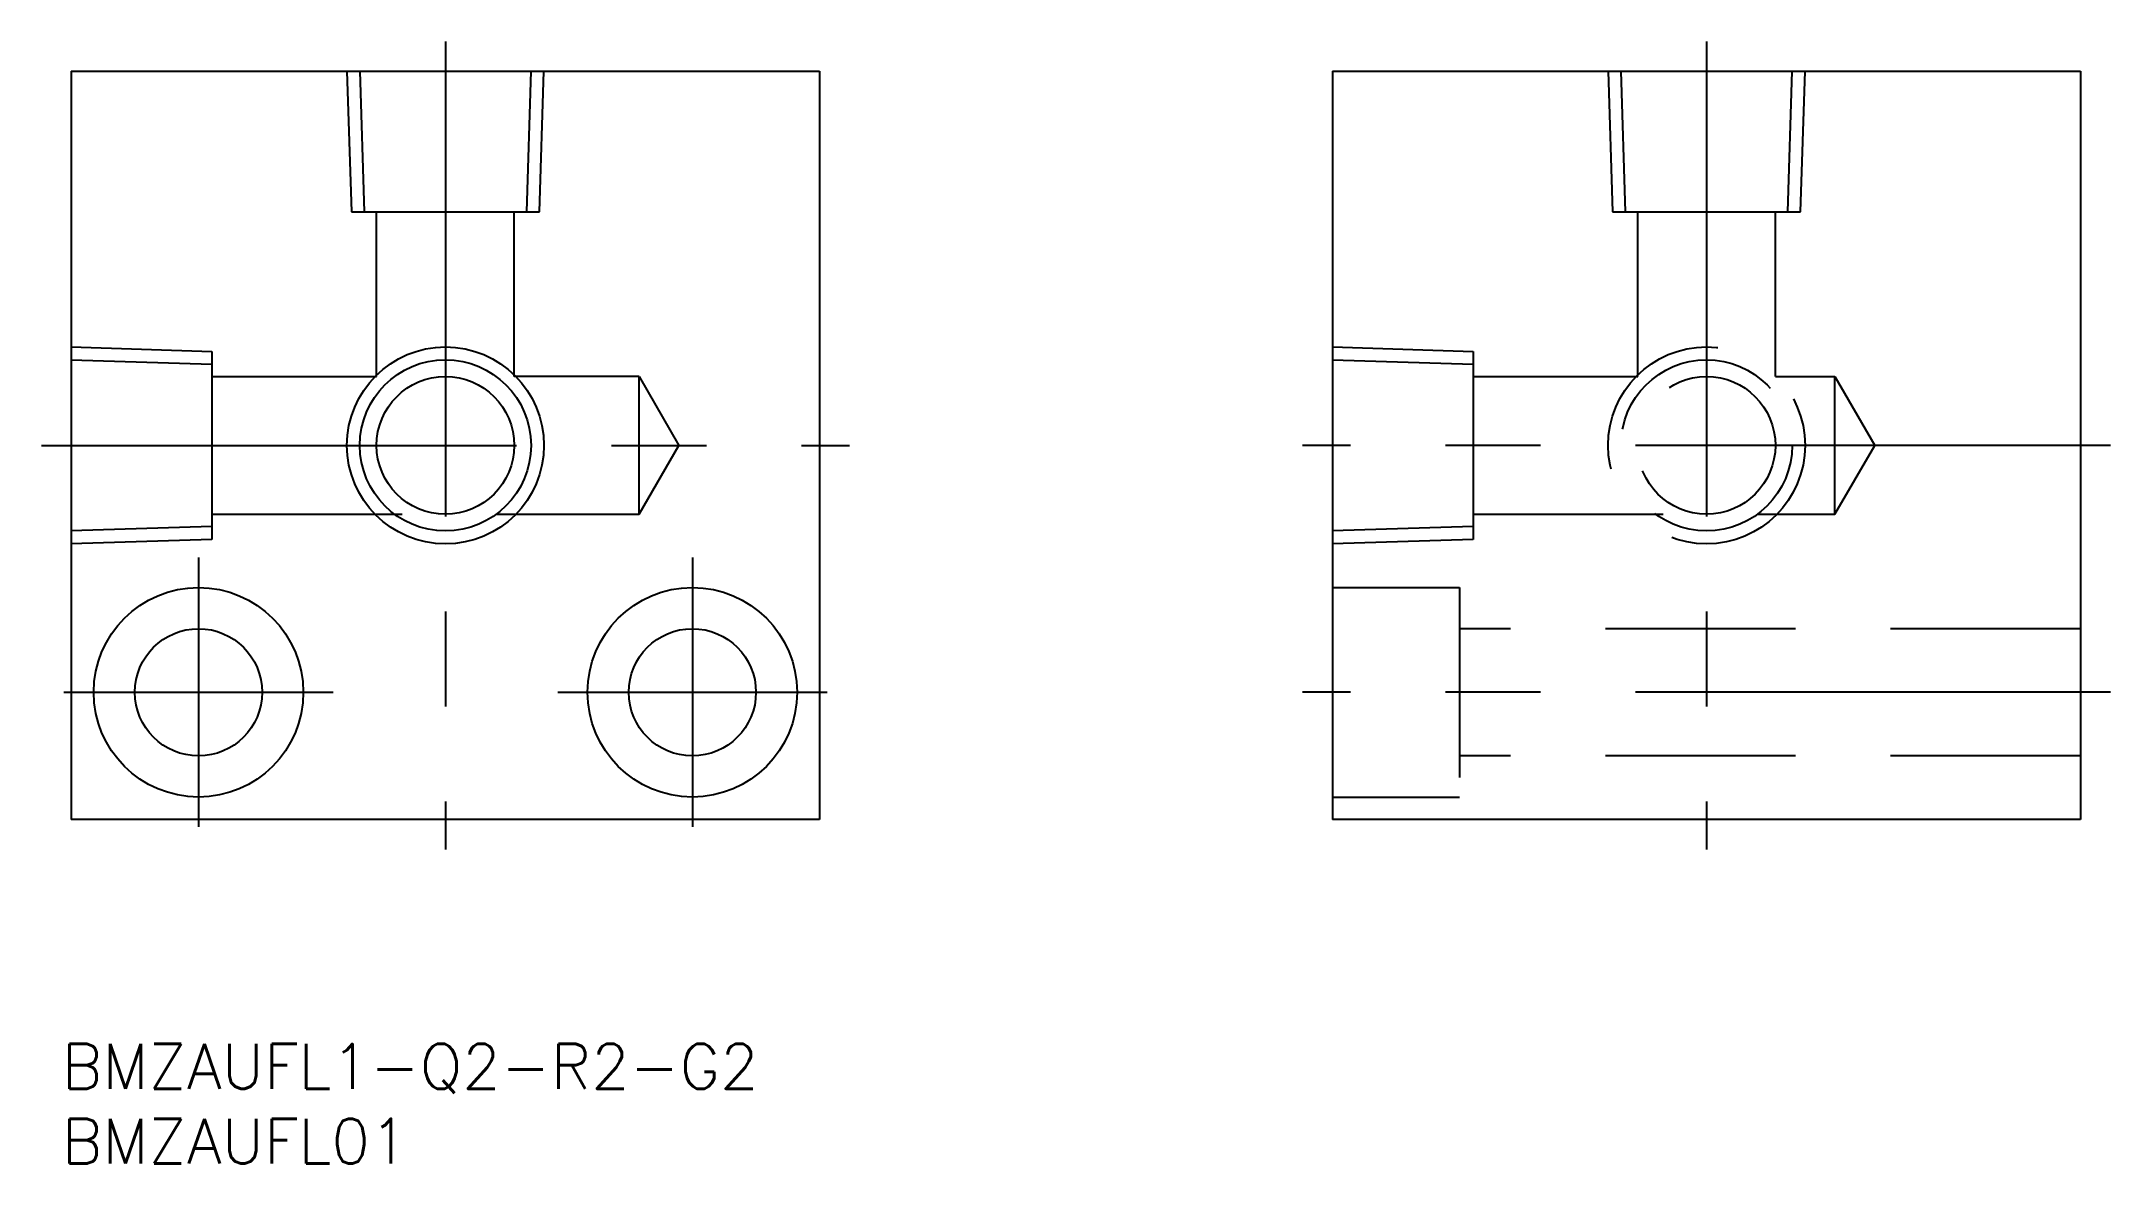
# Model space of a CAD drawing. Extents: x -2 to 136, y -23 to 52.
import ezdxf

# ---------------------------------------------------------------- set-up
doc = ezdxf.new("R2010")
doc.units = 0
doc.linetypes.add('CENTER', pattern=[50.8, 31.75, -6.35, 6.35, -6.35])
doc.linetypes.add('DASHED', pattern=[19.05, 12.7, -6.35])
doc.layers.get('0').update_dxf_attribs({"linetype": 'CONTINUOUS'})
doc.layers.add('CENTER', color=1, linetype='CONTINUOUS')
doc.styles.get("Standard").update_dxf_attribs({"font": 'txt.shx', "height": 3, "bigfont": 'bigfont.shx'})

# ---------------------------------------------------------------- blocks, each defined once
blk = doc.blocks.new('*U2')
at = {"color": 7, "linetype": 'CONTINUOUS'}
blk.add_text('BMZAUFL01', height=3, dxfattribs=at).set_placement((-0.625, -23))
blk = doc.blocks.new('*U3')
at = {"color": 7, "linetype": 'CONTINUOUS'}
blk.add_text('BMZAUFL1-Q2-R2-G2', height=3, dxfattribs=at).set_placement((-0.625, -18))

msp = doc.modelspace()

# ---------------------------------------------------------------- linework, layer by layer
at = {"color": 7, "linetype": 'CONTINUOUS'}
for p, q in [((0, 50), (50, 50)), ((0, 50), (0, 0)), ((50, 50), (50, 0)), ((84.27, 50), (134.27, 50)), ((84.27, 50), (84.27, 0)), ((134.27, 50), (134.27, 0)), ((50, 0), (0, 0)), ((134.27, 0), (84.27, 0))]:
    msp.add_line(p, q, dxfattribs=at)
at = {"color": 3, "linetype": 'DASHED'}
for p, q in [((18.42, 50), (18.72, 40.6)), ((19.28, 50), (19.57, 40.6)), ((30.43, 40.6), (30.72, 50)), ((31.28, 40.6), (31.58, 50)), ((102.69, 50), (102.99, 40.6)), ((103.55, 50), (103.84, 40.6)), ((114.7, 40.6), (114.99, 50)), ((115.56, 40.6), (115.85, 50)), ((18.72, 40.6), (31.28, 40.6)), ((20.4, 29.6), (20.4, 40.6)), ((29.6, 29.6), (29.6, 40.6)), ((102.99, 40.6), (115.56, 40.6)), ((104.67, 29.6), (104.67, 40.6)), ((113.87, 29.6), (113.87, 40.6)), ((0, 31.58), (9.4, 31.28)), ((0, 30.72), (9.4, 30.43)), ((9.4, 31.28), (9.4, 18.72)), ((84.27, 31.58), (93.67, 31.28)), ((84.27, 30.72), (93.67, 30.43)), ((93.67, 31.28), (93.67, 18.72)), ((9.4, 29.6), (20.4, 29.6)), ((37.94, 29.6), (29.6, 29.6)), ((37.94, 20.4), (37.94, 29.6)), ((37.94, 29.6), (40.6, 25)), ((93.67, 29.6), (104.67, 29.6)), ((113.87, 29.6), (117.85, 29.6)), ((117.85, 20.4), (117.85, 29.6)), ((117.85, 29.6), (120.51, 25)), ((37.94, 20.4), (40.6, 25)), ((117.85, 20.4), (120.51, 25)), ((9.4, 19.57), (0, 19.28)), ((9.4, 20.4), (37.94, 20.4)), ((93.67, 19.57), (84.27, 19.28)), ((93.67, 20.4), (117.85, 20.4)), ((9.4, 18.72), (0, 18.42)), ((93.67, 18.72), (84.27, 18.42)), ((84.27, 15.5), (92.77, 15.5)), ((92.77, 15.5), (92.77, 1.5)), ((134.27, 12.75), (92.77, 12.75)), ((134.27, 4.25), (92.77, 4.25)), ((84.27, 1.5), (92.77, 1.5))]:
    msp.add_line(p, q, dxfattribs=at)
at = {"color": 3, "linetype": 'CONTINUOUS'}
msp.add_circle((25, 25), 6.58, dxfattribs=at)
at = {"color": 7, "linetype": 'CONTINUOUS'}
for centre, radius in [((25, 25), 5.72), ((25, 25), 4.6), ((8.5, 8.5), 7), ((41.5, 8.5), 7), ((8.5, 8.5), 4.25), ((41.5, 8.5), 4.25)]:
    msp.add_circle(centre, radius, dxfattribs=at)
at = {"color": 3, "linetype": 'DASHED'}
for radius in [6.58, 5.72, 4.6]:
    msp.add_circle((109.27, 25), radius, dxfattribs=at)
at = {"layer": 'CENTER', "color": 1, "linetype": 'CENTER'}
for p, q in [((25, 52), (25, -2)), ((109.27, 52), (109.27, -2)), ((-2, 25), (52, 25)), ((136.27, 25), (82.27, 25)), ((8.5, 17.5), (8.5, -0.5)), ((41.5, 17.5), (41.5, -0.5)), ((-0.5, 8.5), (17.5, 8.5)), ((32.5, 8.5), (50.5, 8.5)), ((136.27, 8.5), (82.27, 8.5))]:
    msp.add_line(p, q, dxfattribs=at)

# ---------------------------------------------------------------- block references
at = {"color": 7, "linetype": 'CONTINUOUS'}
for name in ['*U3', '*U2']:
    msp.add_blockref(name, (0, 0), dxfattribs=at)

doc.saveas('drawing.dxf')
